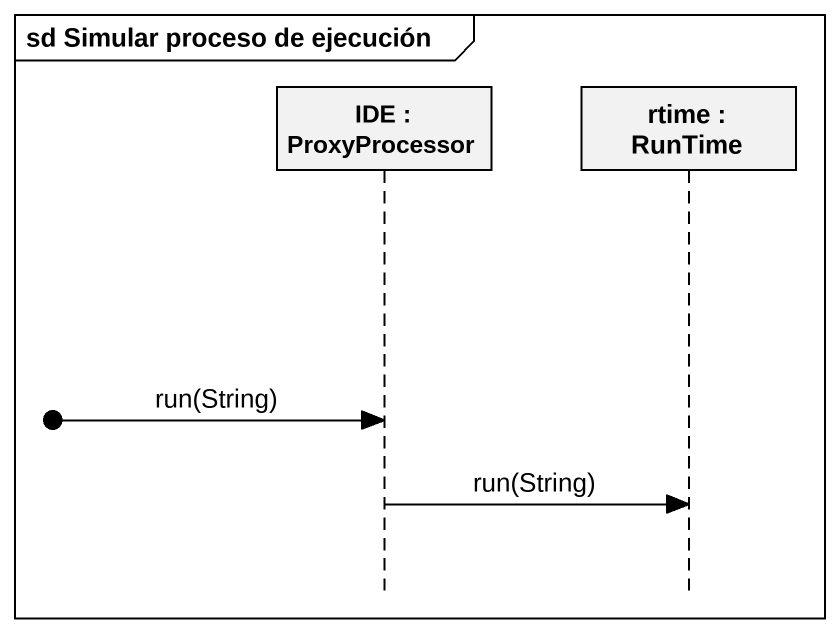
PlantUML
@startuml
mainframe sd Simular proceso de ejecución
hide footbox
participant "IDE : ProxyProcessor" as IDE
participant "rtime : RunTime" as rtime

[o-> IDE : run(String)
IDE -> rtime : run(String)
@enduml
